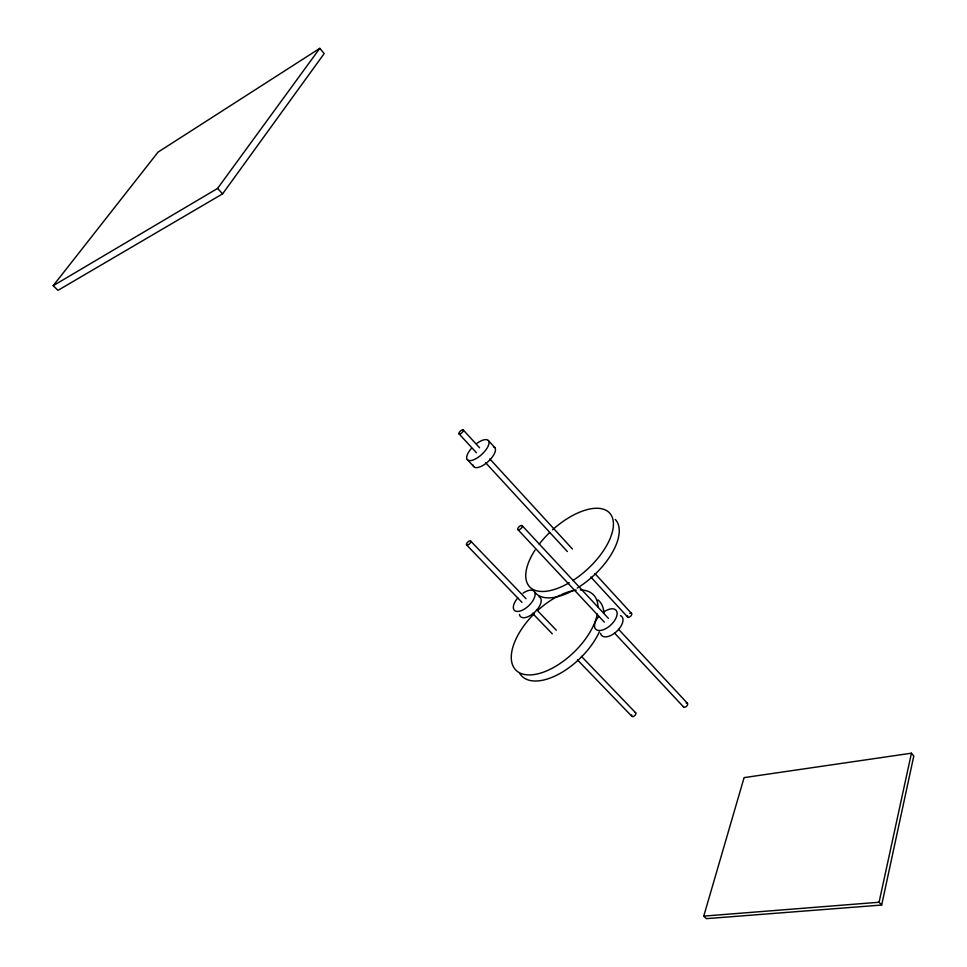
<?xml version="1.0" encoding="UTF-8"?>
<svg xmlns="http://www.w3.org/2000/svg" width="967" height="967" viewBox="0 0 967 967"><rect width="100%" height="100%" fill="white"/><g stroke="black" fill="none" stroke-linecap="round" stroke-linejoin="round"><path stroke-width="1.45" d="M881.662 905.039L913.803 756.013L911.434 753.196L744.094 777.625L703.746 916.112L706.369 918.65L881.662 905.039L879.076 902.247L703.746 916.112M879.076 902.247L911.434 753.196M222.591 193.859L324.187 53.572L319.799 48.35L158.08 152.109L53.197 285.7L57.984 290.342L222.591 193.859L217.563 188.444L53.197 285.7M217.563 188.444L319.799 48.35M466.529 544.88L521.975 602.368M532.43 613.223L552.314 633.832M577.42 659.857L631.814 716.269M470.711 541.121A2.816 1.245 -43.8 0 1 468.209 544.832A2.816 1.245 -43.8 0 1 466.952 543.055A2.816 1.245 -43.8 0 1 470.711 541.121L526.048 598.706M536.48 609.573L556.315 630.218M581.372 656.303L635.67 712.812M517.889 529.578L604.278 622.083M614.565 633.095L683.476 706.877M522.192 525.697A2.901 1.318 -43 0 1 519.678 529.505A2.901 1.318 -43 0 1 518.239 527.716A2.901 1.318 -43 0 1 522.192 525.697L608.412 618.372M618.675 629.408L687.452 703.335M467.303 459.615L473.77 466.602M459.011 433.832L476.393 452.701M485.591 462.697L567.351 551.516M590.849 577.045L627.643 617.019M463.266 429.977A2.865 1.136 -42.7 0 1 460.703 433.627A2.865 1.136 -42.7 0 1 459.446 432.116A2.865 1.136 -42.7 0 1 463.266 429.977L479.584 447.781M489.785 458.902L572.404 548.99M594.85 573.455L631.572 613.501M488.383 440.529L494.79 447.576M629.795 613.453A2.635 1.402 -42.5 0 1 631.741 614.432A2.635 1.402 -42.5 0 1 629.046 617.212A2.635 1.402 -42.5 0 1 627.583 615.737M634.956 712.449A2.599 1.487 -44.2 0 1 635.585 714.528A2.599 1.487 -44.2 0 1 632.841 716.632A2.599 1.487 -44.2 0 1 631.741 714.915M686.159 702.997A2.659 1.571 -43 0 1 687.67 704.351A2.659 1.571 -43 0 1 685.53 706.962A2.659 1.571 -43 0 1 683.294 706.502M476.973 443.333A14.227 5.814 -42.6 0 1 488.637 444.856A14.227 5.814 -42.6 0 1 471.364 460.497A14.227 5.814 -42.6 0 1 471.558 448.229M493.448 446.754A14.179 5.875 -42.6 0 1 488.069 461.646A14.179 5.875 -42.6 0 1 473.177 465.091M552.568 529.795A54.418 26.314 -42.6 0 1 612.22 517.212A54.418 26.314 -42.6 0 1 572.79 580.587M569.237 582.75A54.418 26.314 -42.6 0 1 530.097 587.295A54.418 26.314 -42.6 0 1 535.041 550.078M539.199 544.203A54.418 26.314 -42.6 0 1 549.546 532.624M615.266 519.424A54.249 26.508 -42.6 0 1 577.263 588.069M574.64 589.616A54.249 26.508 -42.6 0 1 534.666 591.973M580.285 589.955A54.055 27.632 -44 0 1 597.993 606.78M597.34 613.985A54.055 27.632 -44 0 1 529.154 674.93A54.055 27.632 -44 0 1 534.195 613.791M538.184 610.02A54.055 27.632 -44 0 1 559.82 595.273M561.186 594.645A54.055 27.632 -44 0 1 576.284 590.184M597.981 599.915A53.898 27.801 -44 0 1 603.831 613.054M599.298 631.959A53.898 27.801 -44 0 1 558.37 674.35A53.898 27.801 -44 0 1 520.028 673.83M523.038 593.158A13.707 6.684 -43.9 0 1 534.824 596.409A13.707 6.684 -43.9 0 1 518.155 611.422A13.707 6.684 -43.9 0 1 517.816 597.86M539.03 596.832A13.671 6.721 -43.9 0 1 534.28 612.582A13.671 6.721 -43.9 0 1 519.472 614.432M604.012 611.797A13.889 7.301 -43 0 1 616.934 615.314A13.889 7.301 -43 0 1 599.999 630.52A13.889 7.301 -43 0 1 598.706 616.559M620.415 615.568A13.84 7.349 -43 0 1 616.366 631.705A13.84 7.349 -43 0 1 600.555 633.385"/></g></svg>
